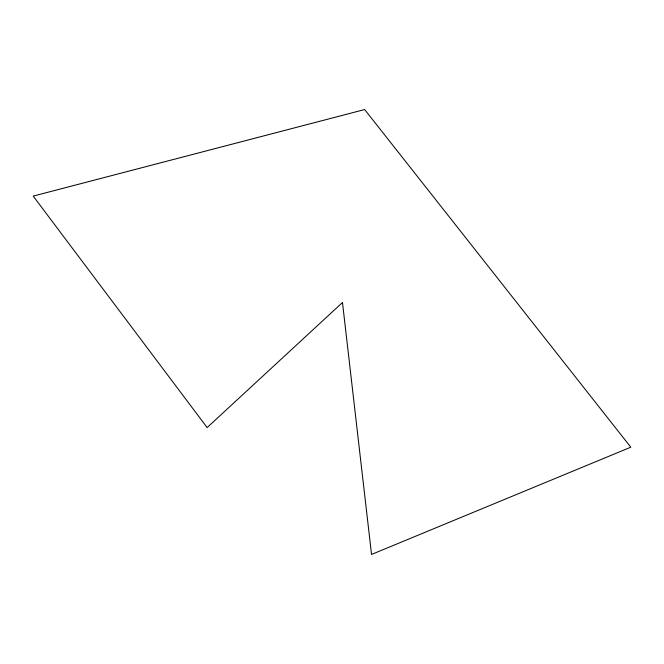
<?xml version="1.0" encoding="UTF-8"?>
<svg xmlns="http://www.w3.org/2000/svg" width="664" height="664" viewBox="0 0 664 664"><rect width="100%" height="100%" fill="white"/><g stroke="black" fill="none" stroke-linecap="round" stroke-linejoin="round"><path stroke-width="1" d="M342.483 302.51L207.135 427.574L33.2 196.096L364.661 109.552L630.8 447.196L371.541 554.448L342.483 302.51"/></g></svg>
